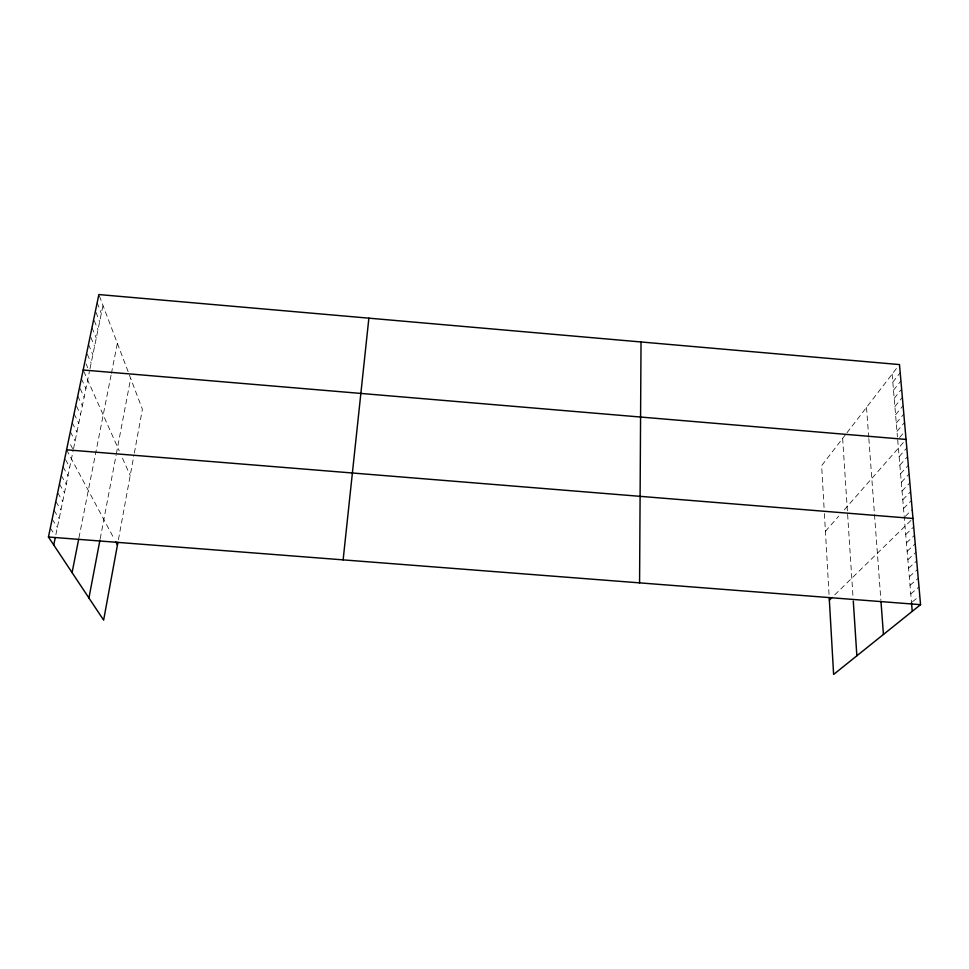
<?xml version="1.0" encoding="UTF-8"?>
<svg xmlns="http://www.w3.org/2000/svg" width="969" height="969" viewBox="0 0 969 969"><rect width="100%" height="100%" fill="white"/><g stroke="black" fill="none" stroke-linecap="round" stroke-linejoin="round"><path stroke-width="0.73" stroke-dasharray="4.84 3.63" d="M118.412 539.709L133.783 456.06M134.34 453.092L142.395 409.269L129.095 374.228M100.195 538.776L116.11 455.091M116.353 453.783L130.682 378.419M78.949 537.819L111.156 374.688M111.423 373.368L117.358 343.292M55.875 534.682L73.293 449.931M73.547 448.647L89.402 371.551M89.972 368.741L102.993 305.429M845.501 434.669L821.639 465.653L824.134 509.113M846.942 432.792L897.645 366.96M892.812 382.161L900.201 372.702M893.491 390.241L900.916 380.865M894.181 398.368L901.63 389.09M894.884 406.544L902.357 397.351M895.574 414.768L903.084 405.672M896.277 423.041L903.823 414.042M896.979 431.362L904.561 422.448M899.595 437.528L905.3 430.914M825.406 531.339L838.73 516.162M844.278 509.839L906.051 439.442M899.123 456.617L906.802 448.005M899.85 465.144L907.565 456.629M900.576 473.72L908.316 465.302M901.303 482.344L909.092 474.035M902.042 491.017L909.855 482.816M902.781 499.738L910.63 491.646M903.52 508.519L911.417 500.537M905.264 516.38L912.192 509.476M834.757 594.845L912.992 518.476M905.736 534.537L913.719 526.87M906.439 542.882L914.47 535.312M907.154 551.264L915.208 543.803M907.868 559.694L915.959 552.354M908.583 568.185L916.71 560.942M909.31 576.712L917.473 569.578M910.036 585.288L918.237 578.275M910.763 593.924L919 587.02M912.532 601.749L919.775 595.814M50.315 528.044L54.821 534.997M52.169 519.142L57.377 527.366M54.01 510.288L59.17 518.633M55.839 501.494L60.95 509.948M57.655 492.749L62.731 501.312M59.46 484.052L64.487 492.736M61.253 475.416L66.243 484.197M63.046 466.828L67.987 475.718M65.517 459.585L69.72 467.288M66.582 449.81L114.172 538.849M70.531 444.662L72.602 448.611M70.349 431.677L75.122 441.004M72.215 422.702L76.951 432.126M74.068 413.775L78.755 423.32M76.49 406.12L80.56 414.55M77.75 396.103L82.353 405.841M80.136 388.569L84.133 397.193M81.372 378.649L85.89 388.593M83.734 371.248L119.248 450.924M122.469 458.167L130.209 475.513M86.071 363.944L87.731 367.748M87.283 354.145L91.134 363.109M88.494 344.383L92.854 354.727M90.795 337.248L94.574 346.381M91.994 327.57L96.27 338.096M94.259 320.557L97.966 329.86M95.967 312.297L99.65 321.66M97.154 302.728L101.321 313.52M99.371 295.908L128.283 372.096M892.134 374.119L897.451 436.946M897.694 439.732L911.502 602.597M866.504 407.404L868.721 437.237M868.83 438.545L880.882 600.077M842.642 438.376L847.536 513.098M847.621 514.394L853.035 597.243M824.389 513.534L829.137 596.226"/><path stroke-width="1.45" d="M639.576 582.866L641.03 341.972M343.135 559.864L368.874 318.159M117.927 542.337L103.622 620.136L48.45 537.008L98.862 294.552L899.486 364.574L920.55 604.668L833.619 674.448L829.21 597.522M88.93 598.006L99.952 540.06M72.081 572.606L78.683 539.188M53.755 544.99L55.269 537.625M829.355 600.126L832.044 597.498M48.45 537.008L920.55 604.668M66.582 449.81L912.992 518.476M83.177 370.001L906.051 439.442M115.82 541.925L117.443 544.966M911.502 602.597L912.241 611.33M880.978 601.434L883.437 634.453M853.289 601.071L856.862 655.795"/></g></svg>
